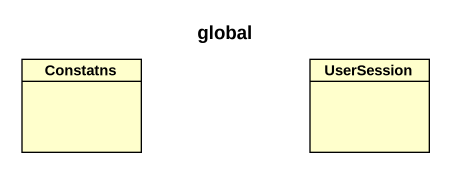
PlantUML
@startuml
title global
hide circle
hide empty members
class Constatns
class UserSession
@enduml
